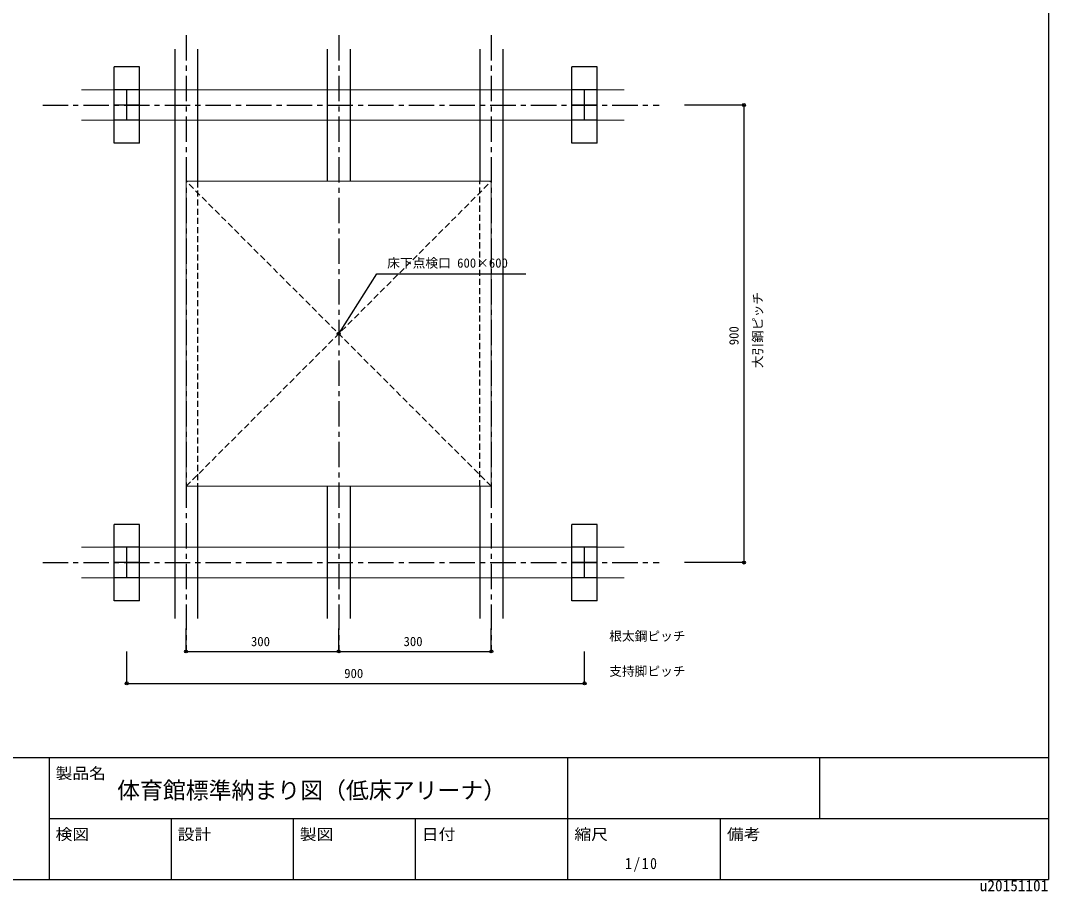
# Model space of a CAD drawing. Units: millimetres, scale not verified. Extents: x -2066 to 2059, y -1474 to 1400.
# Drawn here: x 38 to 2059, y -1474 to 239 of the extents above; entities that cross this region are included whole.
import ezdxf
from ezdxf.enums import TextEntityAlignment as Align

# ---------------------------------------------------------------- set-up
doc = ezdxf.new("R2010")
doc.units = ezdxf.units.MM
doc.header["$LTSCALE"] = 10
doc.header["$PDMODE"] = 32
doc.header["$PDSIZE"] = 6
doc.linetypes.add('CHAIN1', pattern=[8, 5, -1, 1, -1])
doc.linetypes.add('DASHED1', pattern=[1.8, 1.2, -0.6])
for name, color, linetype in [('0-0_中心線', 4, 'CHAIN1'), ('0-2_太線１', 3, 'Continuous'), ('0-3_太線２', 2, 'Continuous'), ('0-5_寸法', 4, 'Continuous'), ('0-6_文字', 7, 'Continuous'), ('0-8_隠線', 4, 'DASHED1'), ('F-1_中線', 7, 'Continuous'), ('F-6_文字', 7, 'Continuous')]:
    doc.layers.add(name, color=color, linetype=linetype)
doc.layers.add('0-1_中線', color=7, linetype='Continuous', lineweight=18)
doc.styles.add('ＭＳ ゴシック', font='')
doc.styles.get('ＭＳ ゴシック').set_extended_font_data('MS Gothic')

msp = doc.modelspace()

# ---------------------------------------------------------------- linework, layer by layer
at = {"layer": '0-0_中心線'}
for p, q in [((363.11, 210.52), (363.11, -999.18)), ((663.11, 210.52), (663.11, -999.18)), ((963.11, 210.52), (963.11, -999.18)), ((81.08, 73.14), (1293.11, 73.14)), ((81.08, -826.86), (1293.11, -826.86))]:
    msp.add_line(p, q, dxfattribs=at)
at = {"layer": '0-1_中線'}
for p, q in [((157.49, 103.14), (1224.27, 103.14)), ((157.49, 43.14), (1224.27, 43.14)), ((363.11, -76.86), (363.11, -676.86)), ((363.11, -76.86), (963.11, -76.86)), ((963.11, -76.86), (963.11, -676.86)), ((363.11, -676.86), (963.11, -676.86)), ((157.49, -796.86), (1224.27, -796.86)), ((157.49, -856.86), (1224.27, -856.86))]:
    msp.add_line(p, q, dxfattribs=at)
at = {"layer": '0-2_太線１'}
for p, q in [((340.61, 183.14), (340.61, -936.86)), ((385.61, 183.14), (385.61, -76.86)), ((640.61, 183.14), (640.61, -76.86)), ((685.61, 183.14), (685.61, -76.86)), ((940.61, 183.14), (940.61, -76.86)), ((985.61, 183.14), (985.61, -76.86)), ((985.61, -76.86), (985.61, -936.86)), ((385.61, -676.86), (385.61, -936.86)), ((640.61, -676.86), (640.61, -936.86)), ((685.61, -676.86), (685.61, -936.86)), ((940.61, -676.86), (940.61, -936.86))]:
    msp.add_line(p, q, dxfattribs=at)
at = {"layer": '0-3_太線２'}
for p, q in [((271.46, 148.14), (221.46, 148.14)), ((271.46, -1.86), (271.46, 148.14)), ((1171.46, 148.14), (1121.46, 148.14)), ((1171.46, -1.86), (1171.46, 148.14)), ((271.46, 103.14), (221.46, 103.14)), ((246.46, 43.14), (246.46, 103.14)), ((1171.46, 103.14), (1121.46, 103.14)), ((1146.46, 43.14), (1146.46, 103.14)), ((271.46, 73.14), (221.46, 73.14)), ((1171.46, 73.14), (1121.46, 73.14)), ((271.46, 43.14), (221.46, 43.14)), ((1171.46, 43.14), (1121.46, 43.14)), ((271.46, -751.86), (221.46, -751.86)), ((271.46, -901.86), (271.46, -751.86)), ((1171.46, -751.86), (1121.46, -751.86)), ((1171.46, -901.86), (1171.46, -751.86)), ((271.46, -796.86), (221.46, -796.86)), ((246.46, -856.86), (246.46, -796.86)), ((1171.46, -796.86), (1121.46, -796.86)), ((1146.46, -856.86), (1146.46, -796.86)), ((271.46, -826.86), (221.46, -826.86)), ((1171.46, -826.86), (1121.46, -826.86)), ((271.46, -856.86), (221.46, -856.86)), ((1171.46, -856.86), (1121.46, -856.86))]:
    msp.add_line(p, q, dxfattribs=at)
for points in [[(271.46, -1.86), (221.46, -1.86), (221.46, 148.14)], [(1171.46, -1.86), (1121.46, -1.86), (1121.46, 148.14)], [(271.46, -901.86), (221.46, -901.86), (221.46, -751.86)], [(1171.46, -901.86), (1121.46, -901.86), (1121.46, -751.86)]]:
    msp.add_lwpolyline(points, dxfattribs=at)
at = {"layer": '0-5_寸法'}
for p, q in [((1459.71, 73.14), (1342.67, 73.14)), ((1459.71, 73.14), (1459.71, -826.86)), ((1459.71, -826.86), (1342.67, -826.86)), ((363.11, -1001.72), (363.11, -956.81)), ((663.11, -1001.72), (663.11, -956.81)), ((963.11, -1001.72), (963.11, -956.81)), ((246.46, -1064.52), (246.46, -1001.72)), ((363.11, -1001.72), (663.11, -1001.72)), ((663.11, -1001.72), (963.11, -1001.72)), ((1146.46, -1064.52), (1146.46, -1001.72)), ((246.46, -1064.52), (1146.46, -1064.52))]:
    msp.add_line(p, q, dxfattribs=at)
at = {"layer": '0-5_寸法', "color": 7}
for p in [(1459.71, 73.14), (1459.71, -826.86), (363.11, -1001.72), (663.11, -1001.72), (963.11, -1001.72), (246.46, -1064.52), (1146.46, -1064.52)]:
    msp.add_point(p, dxfattribs=at)
at = {"layer": '0-6_文字'}
for p, q in [((663.11, -376.86), (737.97, -258.75)), ((737.97, -258.75), (1030.79, -258.75))]:
    msp.add_line(p, q, dxfattribs=at)
msp.add_point((663.11, -376.86), dxfattribs=at)
at = {"layer": '0-8_隠線'}
for p, q in [((363.11, -676.86), (963.11, -76.86)), ((963.11, -676.86), (363.11, -76.86)), ((385.61, -76.86), (385.61, -676.86)), ((940.61, -676.86), (940.61, -76.86))]:
    msp.add_line(p, q, dxfattribs=at)
at = {"layer": 'F-1_中線'}
for p, q in [((2058.55, 1399.98), (2058.55, -1450.02)), ((-2066.45, -1210.02), (2058.55, -1210.02)), ((93.55, -1210.02), (93.55, -1450.02)), ((1113.55, -1450.02), (1113.55, -1210.02)), ((1608.55, -1210.02), (1608.55, -1330.02)), ((93.55, -1330.02), (2058.55, -1330.02)), ((333.55, -1330.02), (333.55, -1450.02)), ((573.55, -1330.02), (573.55, -1450.02)), ((813.55, -1330.02), (813.55, -1450.02)), ((1413.55, -1450.02), (1413.55, -1330.02)), ((-2066.45, -1450.02), (2058.55, -1450.02))]:
    msp.add_line(p, q, dxfattribs=at)

# ---------------------------------------------------------------- texts
at = {"layer": '0-3_太線２', "color": 7, "style": 'ＭＳ ゴシック'}
msp.add_text('床下点検口 600×600', height=18.33, dxfattribs=at).set_placement((758.54, -252.27), align=Align.BOTTOM_LEFT)
at = {"layer": '0-5_寸法', "color": 7, "style": 'ＭＳ ゴシック'}
msp.add_text('900', height=18.33, rotation=90, dxfattribs=at).set_placement((1454.71, -399.36), align=Align.BOTTOM_LEFT)
for s, p in [('300', (490.61, -996.72)), ('300', (790.61, -996.72)), ('900', (673.96, -1059.52))]:
    msp.add_text(s, height=18.33, dxfattribs=at).set_placement(p, align=Align.BOTTOM_LEFT)
at = {"layer": '0-6_文字', "style": 'ＭＳ ゴシック'}
msp.add_text('大引鋼ピッチ', height=18.33, rotation=90, dxfattribs=at).set_placement((1501.73, -444.52), align=Align.BOTTOM_LEFT)
for s, height, p in [('根太鋼ピッチ', 18.33, (1195.05, -986.15)), ('支持脚ピッチ', 18.33, (1195.05, -1055.17)), ('u20151101', 21.99, (1923.55, -1480.02))]:
    msp.add_text(s, height=height, dxfattribs=at).set_placement(p, align=Align.BOTTOM_LEFT)
at = {"layer": 'F-6_文字', "style": 'ＭＳ ゴシック', "width": 1.1}
for s, p in [('製品名', (106.49, -1259.03)), ('検図', (106.49, -1379.03)), ('設計', (346.49, -1379.03)), ('製図', (586.49, -1379.03)), ('日付', (826.49, -1379.03)), ('縮尺', (1126.49, -1379.03)), ('備考', (1426.49, -1379.03))]:
    msp.add_text(s, height=21.99, dxfattribs=at).set_placement(p, align=Align.BOTTOM_LEFT)
at = {"layer": 'F-6_文字', "style": 'ＭＳ ゴシック'}
msp.add_text('体育館標準納まり図（低床アリーナ）', height=32.99, dxfattribs=at).set_placement((227.38, -1301.26), align=Align.BOTTOM_LEFT)
at = {"layer": 'F-6_文字', "insert": (1226.05, -1435.02), "char_height": 21.99, "attachment_point": 7, "style": 'ＭＳ ゴシック'}
msp.add_mtext('\\T1.22;\\W0.9;1/10', dxfattribs=at)

doc.saveas('drawing.dxf')
